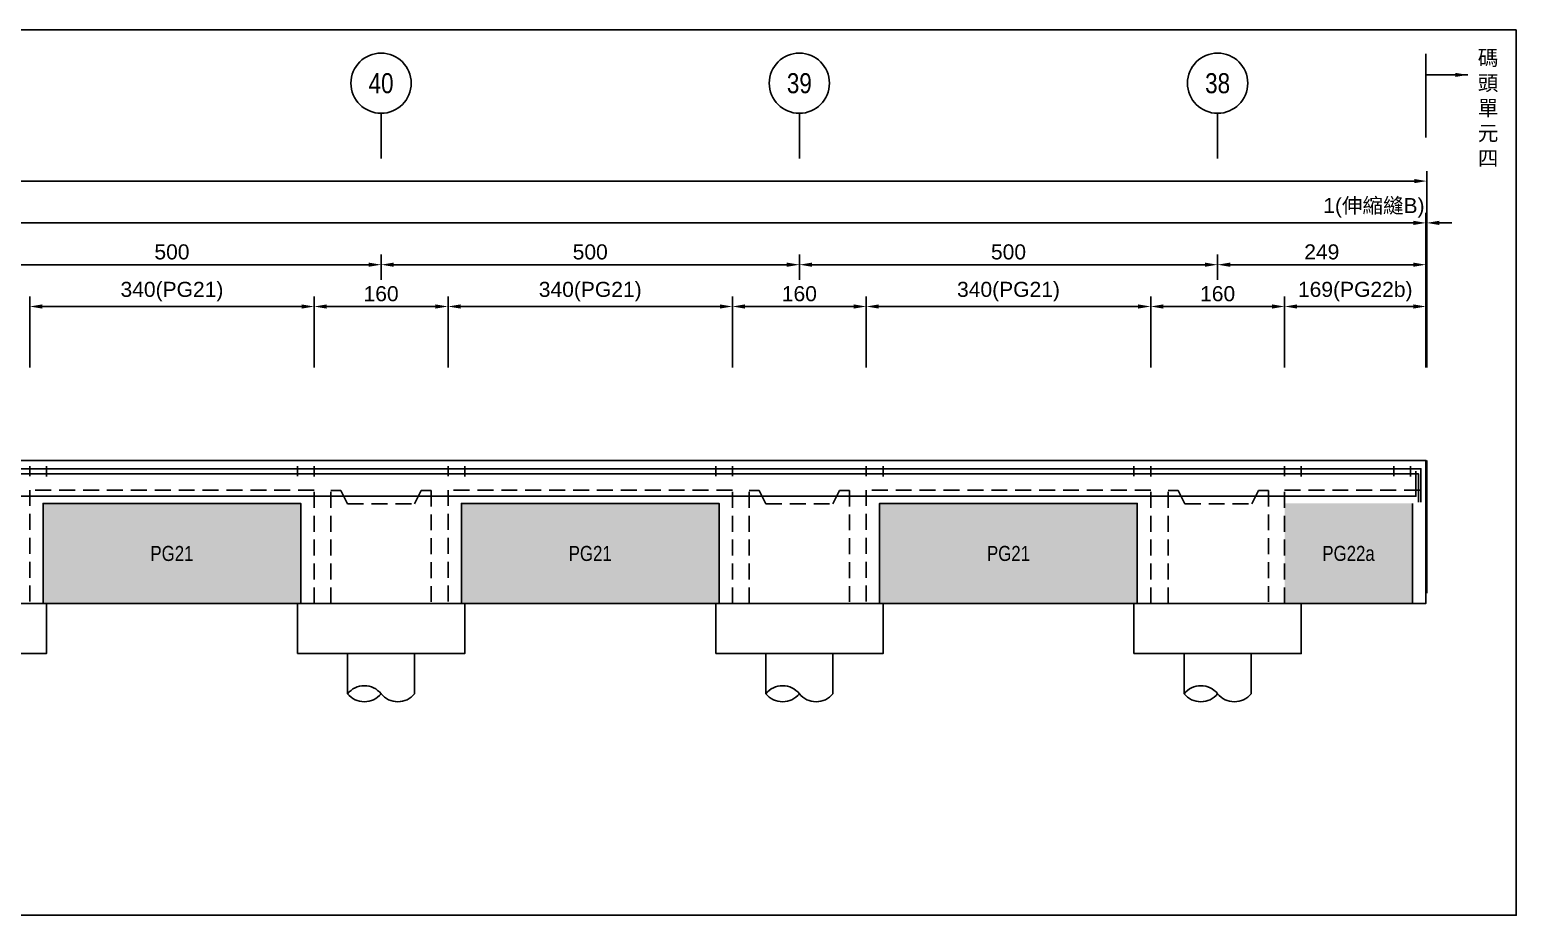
# Model space of a CAD drawing. Header units: millimetres. Extents: x 4668 to 40173, y -3560 to 14620.
# Drawn here: x 7651 to 9428, y 792 to 1851 of the extents above; entities that cross this region are included whole.
import ezdxf
from ezdxf.enums import TextEntityAlignment as Align

# ---------------------------------------------------------------- set-up
doc = ezdxf.new("R2010")
doc.units = ezdxf.units.MM
doc.linetypes.add('CENTER', pattern=[50.8, 31.75, -6.35, 6.35, -6.35])
doc.linetypes.add('HIDDEN', pattern=[9.525, 6.35, -3.175])
doc.layers.get('0').transparency = 0.5
doc.layers.add('HB_0', color=7, linetype='Continuous', transparency=0.5)
for name, color, linetype in [('HB_DIM', 1, 'Continuous'), ('HB_SYMBOLS', 7, 'Continuous'), ('HB_TXT_CTEXT', 2, 'Continuous'), ('底圖', 7, 'Continuous'), ('鋼筋', 3, 'Continuous')]:
    doc.layers.add(name, color=color, linetype=linetype)
doc.styles.get("Standard").update_dxf_attribs({"font": 'arial.ttf'})
doc.dimstyles.new('60', dxfattribs={"dimscale": 6, "dimtxt": 3, "dimasz": 2.5, "dimexe": 2, "dimexo": 2, "dimgap": 1, "dimtad": 1, "dimdec": 0, "dimdsep": 46, "dimtxsty": 'Standard', "dimcen": 0, "dimclrd": 1, "dimclre": 1, "dimclrt": 2, "dimadec": 0, "dimazin": 0, "dimtfac": 1, "dimtdec": 0, "dimtix": 1, "dimtmove": 2, "dimatfit": 3, "dimfxl": 1, "dimtolj": 1, "dimtzin": 0, "dimarcsym": 0})

# ---------------------------------------------------------------- blocks, each defined once
blk = doc.blocks.new('*D21')
at = {"layer": 'Defpoints', "color": 0}
for p in [(9320.4, 1620.2), (9320.4, 1435.2), (9321.4, 1435.2)]:
    blk.add_point(p, dxfattribs=at)
at = {"layer": 'HB_DIM', "color": 1, "lineweight": -2}
for p, q in [((9305.4, 1620.2), (9290.4, 1620.2)), ((9320.4, 1447.2), (9320.4, 1632.2)), ((9321.4, 1620.2), (9320.4, 1620.2)), ((9321.4, 1447.2), (9321.4, 1632.2)), ((9336.4, 1620.2), (9351.4, 1620.2))]:
    blk.add_line(p, q, dxfattribs=at)
at = {"layer": 'HB_DIM', "color": 1}
for points in [[(9305.4, 1617.7), (9305.4, 1622.7), (9320.4, 1620.2)], [(9336.4, 1622.7), (9336.4, 1617.7), (9321.4, 1620.2)]]:
    blk.add_solid(points, dxfattribs=at)
at = {"layer": 'HB_DIM', "color": 2, "insert": (9258.2, 1638.2), "char_height": 18, "attachment_point": 5}
blk.add_mtext('\\A1;1(伸縮縫B)', dxfattribs=at)
blk = doc.blocks.new('*D28')
at = {"layer": 'Defpoints', "color": 0}
for p in [(9320.4, 1570.2), (9071.4, 1540.2), (9320.4, 1540.2)]:
    blk.add_point(p, dxfattribs=at)
at = {"layer": 'HB_DIM', "color": 1, "lineweight": -2}
for p, q in [((9071.4, 1552.2), (9071.4, 1582.2)), ((9320.4, 1552.2), (9320.4, 1582.2)), ((9086.4, 1570.2), (9305.4, 1570.2))]:
    blk.add_line(p, q, dxfattribs=at)
at = {"layer": 'HB_DIM', "color": 1}
for points in [[(9086.4, 1572.7), (9086.4, 1567.7), (9071.4, 1570.2)], [(9305.4, 1567.7), (9305.4, 1572.7), (9320.4, 1570.2)]]:
    blk.add_solid(points, dxfattribs=at)
at = {"layer": 'HB_DIM', "color": 2, "insert": (9195.9, 1585.4), "char_height": 18, "attachment_point": 5}
blk.add_mtext('\\A1;249', dxfattribs=at)
blk = doc.blocks.new('*D29')
at = {"layer": 'Defpoints', "color": 0}
for p in [(8571.4, 1570.2), (8571.4, 1540.2), (9071.4, 1540.2)]:
    blk.add_point(p, dxfattribs=at)
at = {"layer": 'HB_DIM', "color": 1, "lineweight": -2}
for p, q in [((8571.4, 1552.2), (8571.4, 1582.2)), ((9071.4, 1552.2), (9071.4, 1582.2)), ((9056.4, 1570.2), (8586.4, 1570.2))]:
    blk.add_line(p, q, dxfattribs=at)
at = {"layer": 'HB_DIM', "color": 1}
for points in [[(8586.4, 1572.7), (8586.4, 1567.7), (8571.4, 1570.2)], [(9056.4, 1567.7), (9056.4, 1572.7), (9071.4, 1570.2)]]:
    blk.add_solid(points, dxfattribs=at)
at = {"layer": 'HB_DIM', "color": 2, "insert": (8821.4, 1585.4), "char_height": 18, "attachment_point": 5}
blk.add_mtext('\\A1;500', dxfattribs=at)
blk = doc.blocks.new('*D30')
at = {"layer": 'Defpoints', "color": 0}
for p in [(8071.4, 1570.2), (8071.4, 1540.2), (8571.4, 1540.2)]:
    blk.add_point(p, dxfattribs=at)
at = {"layer": 'HB_DIM', "color": 1, "lineweight": -2}
for p, q in [((8071.4, 1552.2), (8071.4, 1582.2)), ((8571.4, 1552.2), (8571.4, 1582.2)), ((8556.4, 1570.2), (8086.4, 1570.2))]:
    blk.add_line(p, q, dxfattribs=at)
at = {"layer": 'HB_DIM', "color": 1}
for points in [[(8086.4, 1572.7), (8086.4, 1567.7), (8071.4, 1570.2)], [(8556.4, 1567.7), (8556.4, 1572.7), (8571.4, 1570.2)]]:
    blk.add_solid(points, dxfattribs=at)
at = {"layer": 'HB_DIM', "color": 2, "insert": (8321.4, 1585.4), "char_height": 18, "attachment_point": 5}
blk.add_mtext('\\A1;500', dxfattribs=at)
blk = doc.blocks.new('*D31')
at = {"layer": 'Defpoints', "color": 0}
for p in [(7571.4, 1570.2), (7571.4, 1540.2), (8071.4, 1540.2)]:
    blk.add_point(p, dxfattribs=at)
at = {"layer": 'HB_DIM', "color": 1, "lineweight": -2}
for p, q in [((7571.4, 1552.2), (7571.4, 1582.2)), ((8071.4, 1552.2), (8071.4, 1582.2)), ((8056.4, 1570.2), (7586.4, 1570.2))]:
    blk.add_line(p, q, dxfattribs=at)
at = {"layer": 'HB_DIM', "color": 1}
for points in [[(7586.4, 1572.7), (7586.4, 1567.7), (7571.4, 1570.2)], [(8056.4, 1567.7), (8056.4, 1572.7), (8071.4, 1570.2)]]:
    blk.add_solid(points, dxfattribs=at)
at = {"layer": 'HB_DIM', "color": 2, "insert": (7821.4, 1585.4), "char_height": 18, "attachment_point": 5}
blk.add_mtext('\\A1;500', dxfattribs=at)
blk = doc.blocks.new('預鑄樁帽2x2')
at = {"layer": 'HB_0'}
blk.add_lwpolyline([(-100, 0), (100, 0), (100, 60), (-100, 60)], close=True, dxfattribs=at)
blk = doc.blocks.new('預鑄樁帽&樁800直')
at = {"layer": 'HB_0', "linetype": 'Continuous'}
for p, q in [((-40, -108.1), (-40, -60)), ((40, -108.1), (40, -60))]:
    blk.add_line(p, q, dxfattribs=at)
for points in [[(-40, -108.1, -0.48), (0, -108.1, 0.48), (40, -108.1, 0.48)], [(-40, -108.1, 0.48), (0, -108.1, 0.48)]]:
    blk.add_lwpolyline(points, format="xyb", dxfattribs=at)
at = {"layer": 'HB_0'}
blk.add_blockref('預鑄樁帽2x2', (0, -60), dxfattribs=at)
blk = doc.blocks.new('*D36')
at = {"layer": 'Defpoints', "color": 0}
for p in [(9320.4, 1620.2), (4822.4, 1435.2), (9320.4, 1435.2)]:
    blk.add_point(p, dxfattribs=at)
at = {"layer": 'HB_DIM', "color": 1, "lineweight": -2}
for p, q in [((4822.4, 1447.2), (4822.4, 1632.2)), ((4837.4, 1620.2), (9305.4, 1620.2)), ((9320.4, 1447.2), (9320.4, 1632.2))]:
    blk.add_line(p, q, dxfattribs=at)
at = {"layer": 'HB_DIM', "color": 1}
for points in [[(4837.4, 1622.7), (4837.4, 1617.7), (4822.4, 1620.2)], [(9305.4, 1617.7), (9305.4, 1622.7), (9320.4, 1620.2)]]:
    blk.add_solid(points, dxfattribs=at)
at = {"layer": 'HB_DIM', "color": 2, "insert": (7071.4, 1635.4), "char_height": 18, "attachment_point": 5}
blk.add_mtext('\\A1;4498', dxfattribs=at)
blk = doc.blocks.new('*D37')
at = {"layer": 'Defpoints', "color": 0}
for p in [(9321.4, 1670.2), (4821.4, 1435.2), (9321.4, 1435.2)]:
    blk.add_point(p, dxfattribs=at)
at = {"layer": 'HB_DIM', "color": 1, "lineweight": -2}
for p, q in [((4821.4, 1447.2), (4821.4, 1682.2)), ((9321.4, 1447.2), (9321.4, 1682.2)), ((4836.4, 1670.2), (9306.4, 1670.2))]:
    blk.add_line(p, q, dxfattribs=at)
at = {"layer": 'HB_DIM', "color": 1}
for points in [[(4836.4, 1672.7), (4836.4, 1667.7), (4821.4, 1670.2)], [(9306.4, 1667.7), (9306.4, 1672.7), (9321.4, 1670.2)]]:
    blk.add_solid(points, dxfattribs=at)
at = {"layer": 'HB_DIM', "color": 2, "insert": (7071.4, 1685.4), "char_height": 18, "attachment_point": 5}
blk.add_mtext('\\A1;4500', dxfattribs=at)
blk = doc.blocks.new('*D45')
at = {"layer": 'Defpoints', "color": 0}
for p in [(8491.4, 1520.2), (8151.4, 1435.2), (8491.4, 1435.2)]:
    blk.add_point(p, dxfattribs=at)
at = {"layer": 'HB_DIM', "color": 1, "lineweight": -2}
for p, q in [((8151.4, 1447.2), (8151.4, 1532.2)), ((8491.4, 1447.2), (8491.4, 1532.2)), ((8166.4, 1520.2), (8476.4, 1520.2))]:
    blk.add_line(p, q, dxfattribs=at)
at = {"layer": 'HB_DIM', "color": 1}
for points in [[(8166.4, 1522.7), (8166.4, 1517.7), (8151.4, 1520.2)], [(8476.4, 1517.7), (8476.4, 1522.7), (8491.4, 1520.2)]]:
    blk.add_solid(points, dxfattribs=at)
at = {"layer": 'HB_DIM', "color": 2, "insert": (8321.4, 1538), "char_height": 18, "attachment_point": 5}
blk.add_mtext('\\A1;340(PG21)', dxfattribs=at)
blk = doc.blocks.new('*D46')
at = {"layer": 'Defpoints', "color": 0}
for p in [(8991.4, 1520.2), (8651.4, 1435.2), (8991.4, 1435.2)]:
    blk.add_point(p, dxfattribs=at)
at = {"layer": 'HB_DIM', "color": 1, "lineweight": -2}
for p, q in [((8651.4, 1447.2), (8651.4, 1532.2)), ((8991.4, 1447.2), (8991.4, 1532.2)), ((8666.4, 1520.2), (8976.4, 1520.2))]:
    blk.add_line(p, q, dxfattribs=at)
at = {"layer": 'HB_DIM', "color": 1}
for points in [[(8666.4, 1522.7), (8666.4, 1517.7), (8651.4, 1520.2)], [(8976.4, 1517.7), (8976.4, 1522.7), (8991.4, 1520.2)]]:
    blk.add_solid(points, dxfattribs=at)
at = {"layer": 'HB_DIM', "color": 2, "insert": (8821.4, 1538), "char_height": 18, "attachment_point": 5}
blk.add_mtext('\\A1;340(PG21)', dxfattribs=at)
blk = doc.blocks.new('*D48')
at = {"layer": 'Defpoints', "color": 0}
for p in [(7991.4, 1520.2), (7991.4, 1435.2), (8151.4, 1435.2)]:
    blk.add_point(p, dxfattribs=at)
at = {"layer": 'HB_DIM', "color": 1, "lineweight": -2}
for p, q in [((7991.4, 1447.2), (7991.4, 1532.2)), ((8151.4, 1447.2), (8151.4, 1532.2)), ((8136.4, 1520.2), (8006.4, 1520.2))]:
    blk.add_line(p, q, dxfattribs=at)
at = {"layer": 'HB_DIM', "color": 1}
for points in [[(8006.4, 1522.7), (8006.4, 1517.7), (7991.4, 1520.2)], [(8136.4, 1517.7), (8136.4, 1522.7), (8151.4, 1520.2)]]:
    blk.add_solid(points, dxfattribs=at)
at = {"layer": 'HB_DIM', "color": 2, "insert": (8071.4, 1535.4), "char_height": 18, "attachment_point": 5}
blk.add_mtext('\\A1;160', dxfattribs=at)
blk = doc.blocks.new('*D49')
at = {"layer": 'Defpoints', "color": 0}
for p in [(7991.4, 1520.2), (7651.4, 1435.2), (7991.4, 1435.2)]:
    blk.add_point(p, dxfattribs=at)
at = {"layer": 'HB_DIM', "color": 1, "lineweight": -2}
for p, q in [((7651.4, 1447.2), (7651.4, 1532.2)), ((7991.4, 1447.2), (7991.4, 1532.2)), ((7666.4, 1520.2), (7976.4, 1520.2))]:
    blk.add_line(p, q, dxfattribs=at)
at = {"layer": 'HB_DIM', "color": 1}
for points in [[(7666.4, 1522.7), (7666.4, 1517.7), (7651.4, 1520.2)], [(7976.4, 1517.7), (7976.4, 1522.7), (7991.4, 1520.2)]]:
    blk.add_solid(points, dxfattribs=at)
at = {"layer": 'HB_DIM', "color": 2, "insert": (7821.4, 1538), "char_height": 18, "attachment_point": 5}
blk.add_mtext('\\A1;340(PG21)', dxfattribs=at)
blk = doc.blocks.new('*D51')
at = {"layer": 'Defpoints', "color": 0}
for p in [(8491.4, 1520.2), (8491.4, 1435.2), (8651.4, 1435.2)]:
    blk.add_point(p, dxfattribs=at)
at = {"layer": 'HB_DIM', "color": 1, "lineweight": -2}
for p, q in [((8491.4, 1447.2), (8491.4, 1532.2)), ((8651.4, 1447.2), (8651.4, 1532.2)), ((8636.4, 1520.2), (8506.4, 1520.2))]:
    blk.add_line(p, q, dxfattribs=at)
at = {"layer": 'HB_DIM', "color": 1}
for points in [[(8506.4, 1522.7), (8506.4, 1517.7), (8491.4, 1520.2)], [(8636.4, 1517.7), (8636.4, 1522.7), (8651.4, 1520.2)]]:
    blk.add_solid(points, dxfattribs=at)
at = {"layer": 'HB_DIM', "color": 2, "insert": (8571.4, 1535.4), "char_height": 18, "attachment_point": 5}
blk.add_mtext('\\A1;160', dxfattribs=at)
blk = doc.blocks.new('*D52')
at = {"layer": 'Defpoints', "color": 0}
for p in [(8991.4, 1520.2), (8991.4, 1435.2), (9151.4, 1435.2)]:
    blk.add_point(p, dxfattribs=at)
at = {"layer": 'HB_DIM', "color": 1, "lineweight": -2}
for p, q in [((8991.4, 1447.2), (8991.4, 1532.2)), ((9151.4, 1447.2), (9151.4, 1532.2)), ((9136.4, 1520.2), (9006.4, 1520.2))]:
    blk.add_line(p, q, dxfattribs=at)
at = {"layer": 'HB_DIM', "color": 1}
for points in [[(9006.4, 1522.7), (9006.4, 1517.7), (8991.4, 1520.2)], [(9136.4, 1517.7), (9136.4, 1522.7), (9151.4, 1520.2)]]:
    blk.add_solid(points, dxfattribs=at)
at = {"layer": 'HB_DIM', "color": 2, "insert": (9071.4, 1535.4), "char_height": 18, "attachment_point": 5}
blk.add_mtext('\\A1;160', dxfattribs=at)
blk = doc.blocks.new('*D53')
at = {"layer": 'Defpoints', "color": 0}
for p in [(9320.4, 1520.2), (9151.4, 1435.2), (9320.4, 1435.2)]:
    blk.add_point(p, dxfattribs=at)
at = {"layer": 'HB_DIM', "color": 1, "lineweight": -2}
for p, q in [((9151.4, 1447.2), (9151.4, 1532.2)), ((9320.4, 1447.2), (9320.4, 1532.2)), ((9166.4, 1520.2), (9305.4, 1520.2))]:
    blk.add_line(p, q, dxfattribs=at)
at = {"layer": 'HB_DIM', "color": 1}
for points in [[(9166.4, 1522.7), (9166.4, 1517.7), (9151.4, 1520.2)], [(9305.4, 1517.7), (9305.4, 1522.7), (9320.4, 1520.2)]]:
    blk.add_solid(points, dxfattribs=at)
at = {"layer": 'HB_DIM', "color": 2, "insert": (9235.9, 1538), "char_height": 18, "attachment_point": 5}
blk.add_mtext('\\A1;169(PG22b)', dxfattribs=at)
blk = doc.blocks.new('PB10')
at = {"layer": 'HB_0', "color": 1, "linetype": 'HIDDEN', "ltscale": 3}
blk.add_lwpolyline([(0, 135), (12, 135), (20, 119), (100, 119), (108, 135), (120, 135), (120, 0), (0, 0)], close=True, dxfattribs=at)
blk = doc.blocks.new('PG21側')
h = blk.add_hatch(color=253)
h.dxf.hatch_style = 1
h.paths.add_polyline_path([(334, 119.5), (26, 119.5), (26, 0), (334, 0)])
at = {"layer": 'HB_0', "color": 1, "linetype": 'HIDDEN', "ltscale": 3}
blk.add_lwpolyline([(350, 0), (350, 135.5), (10, 135.5), (10, 0)], close=True, dxfattribs=at)
at = {"layer": 'HB_0', "color": 7, "ltscale": 3}
blk.add_lwpolyline([(26, 0), (334, 0), (334, 119.5), (26, 119.5)], close=True, dxfattribs=at)
at = {"layer": 'HB_TXT_CTEXT', "linetype": 'Continuous', "width": 0.8}
blk.add_text('PG21', height=18, dxfattribs=at).set_placement((180, 59.7), align=Align.MIDDLE)
blk = doc.blocks.new('gr_t')
at = {"layer": 'HB_SYMBOLS', "color": 4, "linetype": 'Continuous'}
blk.add_line((0, -6), (0, -15), dxfattribs=at)
blk.add_circle((0, 0), 6, dxfattribs=at)
at = {"layer": 'HB_SYMBOLS', "color": 4, "linetype": 'Continuous', "width": 0.8}
blk.add_attdef('A', text='', height=4.5, dxfattribs=at).set_placement((0, 0), align=Align.MIDDLE)

msp = doc.modelspace()

# ---------------------------------------------------------------- hatches: boundary and pattern name
at = {"layer": 'HB_0'}
h = msp.add_hatch(color=253, dxfattribs=at)
h.dxf.hatch_style = 1
h.paths.add_polyline_path([(9304.39, 1284.697), (9151.39, 1284.697), (9151.39, 1165.197), (9304.39, 1165.197)])

# ---------------------------------------------------------------- linework, layer by layer
at = {"layer": 'Defpoints', "color": 1, "linetype": 'Continuous'}
for points in [[(4694.39, 1851.197), (4694.39, 792.197), (9428.39, 792.197), (9428.39, 1851.197)], [(4694.39, 1851.197), (9428.39, 1851.197)]]:
    msp.add_lwpolyline(points, dxfattribs=at)
at = {"layer": 'HB_0', "color": 1, "linetype": 'CENTER', "ltscale": 5}
msp.add_line((9321.39, 1336.197), (9321.39, 1165.197), dxfattribs=at)
at = {"layer": 'HB_0', "color": 7, "ltscale": 3}
msp.add_line((9304.39, 1284.697), (9304.39, 1165.197), dxfattribs=at)
at = {"layer": 'HB_0'}
msp.add_lwpolyline([(6671.39, 1165.197), (6671.39, 1165.197), (5971.39, 1165.197), (5971.39, 1165.197), (5971.39, 1165.197), (4822.39, 1165.197), (4822.39, 1336.197), (6118.89, 1336.197), (9320.39, 1336.197), (9320.39, 1165.197), (6916.39, 1165.197), (6916.39, 1165.197), (6671.39, 1165.197), (6916.39, 1165.197)], dxfattribs=at)
at = {"layer": 'HB_0', "color": 1, "linetype": 'HIDDEN', "ltscale": 3}
msp.add_lwpolyline([(9151.39, 1165.197), (9151.39, 1300.697), (9320.39, 1300.697), (9320.39, 1165.197)], close=True, dxfattribs=at)
at = {"layer": 'HB_DIM'}
msp.add_line((9320.39, 1722.19), (9320.39, 1822.19), dxfattribs=at)
at = {"layer": '鋼筋'}
for p, q in [((7651.39, 1329.197), (7651.39, 1317.197)), ((7671.39, 1329.097), (7671.39, 1317.097)), ((7971.39, 1329.197), (7971.39, 1317.197)), ((7991.39, 1329.097), (7991.39, 1317.097)), ((8151.39, 1329.197), (8151.39, 1317.197)), ((8171.39, 1329.097), (8171.39, 1317.097)), ((8471.39, 1329.297), (8471.39, 1317.297)), ((8491.39, 1329.197), (8491.39, 1317.197)), ((8651.39, 1329.197), (8651.39, 1317.197)), ((8671.39, 1329.097), (8671.39, 1317.097)), ((8971.39, 1329.197), (8971.39, 1317.197)), ((8991.39, 1329.097), (8991.39, 1317.097)), ((9151.39, 1329.197), (9151.39, 1317.197)), ((9171.39, 1329.097), (9171.39, 1317.097)), ((9281.89, 1329.197), (9281.89, 1317.197)), ((9301.89, 1329.097), (9301.89, 1317.097))]:
    msp.add_line(p, q, dxfattribs=at)
for points in [[(4828.39, 1286.167), (4828.39, 1326.197), (9314.39, 1326.197), (9314.39, 1286.167)], [(4831.39, 1286.167), (4831.39, 1320.197), (9311.39, 1320.197), (9311.39, 1286.167)], [(4834.39, 1323.257), (4834.39, 1293.197), (9308.39, 1293.197), (9308.39, 1323.197)]]:
    msp.add_lwpolyline(points, dxfattribs=at)

# ---------------------------------------------------------------- block references
at = {"layer": 'HB_0', "color": 4}
for name, p in [('PG21側', (7641.39, 1165.197)), ('PB10', (8011.39, 1165.197)), ('PG21側', (8141.39, 1165.197)), ('PB10', (8511.39, 1165.197)), ('PG21側', (8641.39, 1165.197)), ('PB10', (9012.131, 1165.197))]:
    msp.add_blockref(name, p, dxfattribs=at)
at = {"layer": 'HB_0'}
for p in [(7571.39, 1165.197), (8071.39, 1165.197), (8571.39, 1165.197), (9071.39, 1165.197)]:
    msp.add_blockref('預鑄樁帽&樁800直', p, dxfattribs=at)
at = {"layer": '底圖'}
ref = msp.add_blockref('gr_t', (8071.39, 1787.256), dxfattribs=dict(at, xscale=6.000000000000001, yscale=6.000000000000001, zscale=6.000000000000001))
ref.add_attrib('A', '40', dxfattribs={"layer": 'HB_SYMBOLS', "color": 4, "linetype": 'Continuous', "height": 24, "rotation": 360, "width": 0.8}).set_placement((8071.39, 1787.256), align=Align.MIDDLE)
ref = msp.add_blockref('gr_t', (8571.39, 1787.256), dxfattribs=dict(at, xscale=6.000000000000001, yscale=6.000000000000001, zscale=6.000000000000001))
ref.add_attrib('A', '39', dxfattribs={"layer": 'HB_SYMBOLS', "color": 4, "linetype": 'Continuous', "height": 24, "rotation": 360, "width": 0.8}).set_placement((8571.39, 1787.256), align=Align.MIDDLE)
ref = msp.add_blockref('gr_t', (9071.39, 1787.256), dxfattribs=dict(at, xscale=6.000000000000001, yscale=6.000000000000001, zscale=6.000000000000001))
ref.add_attrib('A', '38', dxfattribs={"layer": 'HB_SYMBOLS', "color": 4, "linetype": 'Continuous', "height": 24, "rotation": 360, "width": 0.8}).set_placement((9071.39, 1787.256), align=Align.MIDDLE)

# ---------------------------------------------------------------- texts
at = {"layer": 'HB_DIM', "color": 2, "insert": (9382.434, 1826.598), "char_height": 18, "attachment_point": 1}
msp.add_mtext('碼\\P頭\\P單\\P元\\P四', dxfattribs=at)
at = {"layer": 'HB_TXT_CTEXT', "linetype": 'Continuous', "width": 0.8}
msp.add_text('PG22a', height=18, dxfattribs=at).set_placement((9227.89, 1224.947), align=Align.MIDDLE)

# ---------------------------------------------------------------- dimensions: what is measured, and where the dimension line sits
at = {"layer": 'HB_DIM'}
for base, p1, p2, picture, middle in [((9321.39, 1670.197), (4821.39, 1435.197), (9321.39, 1435.197), '*D37', (7071.39, 1685.386)), ((9320.39, 1620.197), (4822.39, 1435.197), (9320.39, 1435.197), '*D36', (7071.39, 1635.386)), ((7571.39, 1570.197), (8071.39, 1540.197), (7571.39, 1540.197), '*D31', (7821.39, 1585.386)), ((8071.39, 1570.197), (8571.39, 1540.197), (8071.39, 1540.197), '*D30', (8321.39, 1585.386)), ((8571.39, 1570.197), (9071.39, 1540.197), (8571.39, 1540.197), '*D29', (8821.39, 1585.386)), ((9320.39, 1570.197), (9071.39, 1540.197), (9320.39, 1540.197), '*D28', (9195.89, 1585.386))]:
    dim = msp.add_linear_dim(base=base, p1=p1, p2=p2, angle=0, dimstyle='60', dxfattribs=at)
    dim.commit()
    dim.dimension.update_dxf_attribs({"geometry": picture, "text_midpoint": middle})
dim = msp.add_linear_dim(base=(9320.39, 1620.197), p1=(9321.39, 1435.197), p2=(9320.39, 1435.197), text='<>(伸縮縫B)', dimstyle='60', dxfattribs=at)
dim.commit()
dim.dimension.update_dxf_attribs({"geometry": '*D21', "text_midpoint": (9258.242, 1638.197), "dimtype": 160})
for base, p1, p2, text, picture, middle in [((7991.39, 1520.197), (7651.39, 1435.197), (7991.39, 1435.197), '<>(PG21)', '*D49', (7821.39, 1537.996)), ((8491.39, 1520.197), (8151.39, 1435.197), (8491.39, 1435.221), '<>(PG21)', '*D45', (8321.39, 1537.996)), ((8991.39, 1520.197), (8651.39, 1435.197), (8991.39, 1435.197), '<>(PG21)', '*D46', (8821.39, 1537.996)), ((9320.39, 1520.197), (9151.39, 1435.197), (9320.39, 1435.197), '<>(PG22b)', '*D53', (9235.89, 1537.996))]:
    dim = msp.add_linear_dim(base=base, p1=p1, p2=p2, text=text, dimstyle='60', dxfattribs=at)
    dim.commit()
    dim.dimension.update_dxf_attribs({"geometry": picture, "text_midpoint": middle})
for base, p1, p2, picture, middle in [((7991.39, 1520.197), (8151.39, 1435.197), (7991.39, 1435.197), '*D48', (8071.39, 1535.386)), ((8491.39, 1520.197), (8651.39, 1435.197), (8491.39, 1435.221), '*D51', (8571.39, 1535.386)), ((8991.39, 1520.197), (9151.39, 1435.197), (8991.39, 1435.221), '*D52', (9071.39, 1535.386))]:
    dim = msp.add_linear_dim(base=base, p1=p1, p2=p2, angle=180, text='<>\\X ', dimstyle='60', dxfattribs=at)
    dim.commit()
    dim.dimension.update_dxf_attribs({"geometry": picture, "text_midpoint": middle})

# ---------------------------------------------------------------- leaders
msp.add_leader([(9370.39, 1797.19), (9320.39, 1797.19)], dimstyle='60', dxfattribs=at)

doc.saveas('drawing.dxf')
